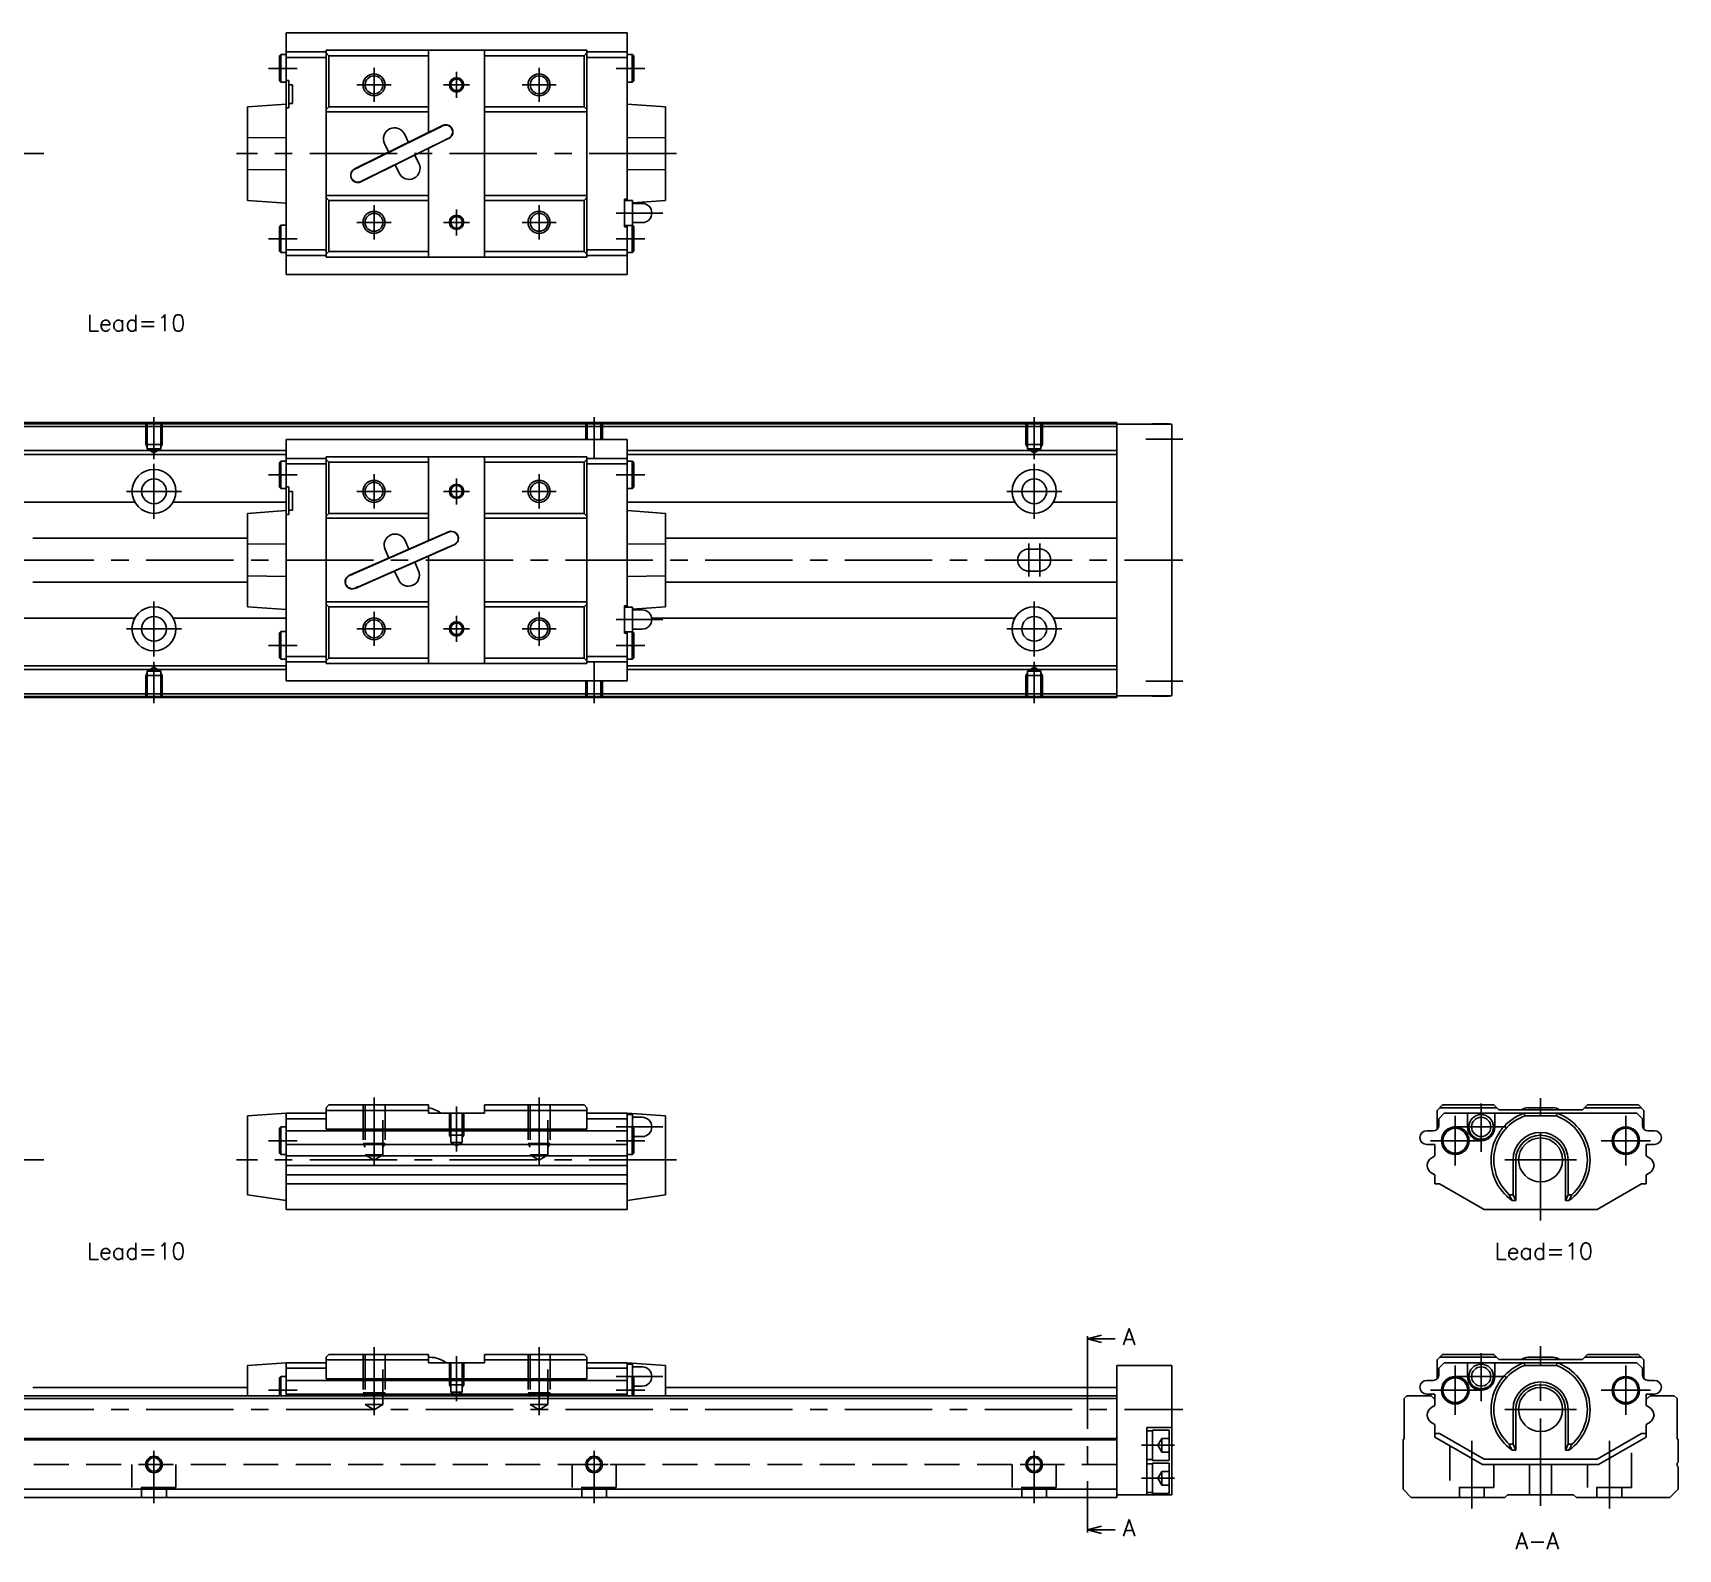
# Model space of a CAD drawing. Extents: x 0 to 594, y -8 to 276.
# Drawn here: x 294.6 to 593.6, y 0.6 to 276.3 of the extents above; entities that cross this region are included whole.
import ezdxf

# ---------------------------------------------------------------- set-up
doc = ezdxf.new("R2010")
doc.units = 0
doc.header["$LTSCALE"] = 0.5
doc.linetypes.add('CENTER', pattern=[50.8, 31.75, -6.35, 6.35, -6.35])
doc.linetypes.add('DASHED', pattern=[19.05, 12.7, -6.35])
for name, color, linetype in [('MSM_CENTER', 1, 'CENTER'), ('MSM_CONTINUOUS', 7, 'CONTINUOUS'), ('MSM_DASHED', 4, 'DASHED'), ('MSM_NARROW', 5, 'CONTINUOUS'), ('MSM_PART_NUMBER', 7, 'CONTINUOUS')]:
    doc.layers.add(name, color=color, linetype=linetype)
doc.styles.get("Standard").update_dxf_attribs({"font": 'txt.shx', "height": 1, "bigfont": 'bigfont.shx'})

msp = doc.modelspace()

# ---------------------------------------------------------------- linework, layer by layer
at = {"layer": 'MSM_CENTER'}
for p, q in [((337.41, 269.82), (342.61, 269.82)), ((356.61, 269.92), (356.61, 263.72)), ((371.61, 269.18), (371.61, 264.45)), ((386.61, 269.92), (386.61, 263.72)), ((400.61, 269.82), (405.81, 269.82)), ((353.51, 266.82), (359.71, 266.82)), ((369.24, 266.82), (373.97, 266.82)), ((383.51, 266.82), (389.71, 266.82)), ((296.61, 254.32), (216.61, 254.32)), ((411.61, 254.32), (331.61, 254.32)), ((356.61, 244.92), (356.61, 238.72)), ((371.61, 244.18), (371.61, 239.45)), ((386.61, 244.92), (386.61, 238.72)), ((400.61, 243.52), (409.11, 243.52)), ((353.51, 241.82), (359.71, 241.82)), ((369.24, 241.82), (373.97, 241.82)), ((383.51, 241.82), (389.71, 241.82)), ((337.41, 238.82), (342.61, 238.82)), ((400.61, 238.82), (405.81, 238.82)), ((316.61, 206.42), (316.61, 198.79)), ((396.61, 206.42), (396.61, 198.79)), ((476.61, 206.42), (476.61, 198.79)), ((496.91, 202.42), (503.61, 202.42)), ((316.61, 187.92), (316.61, 197.92)), ((476.61, 187.92), (476.61, 197.92)), ((337.41, 195.92), (342.61, 195.92)), ((356.61, 196.02), (356.61, 189.82)), ((371.61, 195.28), (371.61, 190.55)), ((386.61, 196.02), (386.61, 189.82)), ((400.61, 195.92), (405.81, 195.92)), ((311.61, 192.92), (321.61, 192.92)), ((353.51, 192.92), (359.71, 192.92)), ((369.24, 192.92), (373.97, 192.92)), ((383.51, 192.92), (389.71, 192.92)), ((471.61, 192.92), (481.61, 192.92)), ((475.61, 183.42), (475.61, 177.42)), ((477.61, 183.42), (477.61, 177.42)), ((86.61, 180.42), (503.61, 180.42)), ((316.61, 162.92), (316.61, 172.92)), ((356.61, 171.02), (356.61, 164.82)), ((386.61, 171.02), (386.61, 164.82)), ((476.61, 162.92), (476.61, 172.92)), ((311.61, 167.92), (321.61, 167.92)), ((353.51, 167.92), (359.71, 167.92)), ((369.24, 167.92), (373.97, 167.92)), ((371.61, 170.28), (371.61, 165.55)), ((383.51, 167.92), (389.71, 167.92)), ((400.61, 169.62), (409.11, 169.62)), ((471.61, 167.92), (481.61, 167.92)), ((337.41, 164.92), (342.61, 164.92)), ((400.61, 164.92), (405.81, 164.92)), ((316.61, 161.93), (316.61, 154.42)), ((396.61, 161.93), (396.61, 154.42)), ((476.61, 161.93), (476.61, 154.42)), ((496.91, 158.42), (503.61, 158.42)), ((356.61, 82.72), (356.61, 70.34)), ((371.61, 81.07), (371.61, 72.91)), ((386.61, 82.72), (386.61, 70.34)), ((557.85, 81.62), (557.85, 72.87)), ((568.65, 60.37), (568.65, 82.67)), ((553.15, 70.37), (553.15, 79.37)), ((584.15, 70.37), (584.15, 79.37)), ((337.41, 74.87), (342.61, 74.87)), ((400.61, 77.37), (409.11, 77.37)), ((400.61, 74.87), (405.81, 74.87)), ((548.65, 74.87), (557.65, 74.87)), ((553.35, 77.37), (562.35, 77.37)), ((579.65, 74.87), (588.65, 74.87)), ((296.61, 71.37), (216.61, 71.37)), ((411.61, 71.37), (331.61, 71.37)), ((562.15, 71.37), (575.15, 71.37)), ((356.61, 37.35), (356.61, 24.96)), ((386.61, 37.35), (386.61, 24.96)), ((486.31, 38.36), (486.31, 4.63)), ((557.85, 36.25), (557.85, 27.5)), ((568.65, 8.5), (568.65, 37.5)), ((371.61, 35.7), (371.61, 27.54)), ((553.15, 25), (553.15, 34)), ((584.15, 25), (584.15, 34)), ((400.61, 32), (409.11, 32)), ((553.35, 32), (562.35, 32)), ((337.41, 29.5), (342.61, 29.5)), ((400.61, 29.5), (405.81, 29.5)), ((548.65, 29.5), (557.65, 29.5)), ((579.65, 29.5), (588.65, 29.5)), ((86.61, 26), (503.61, 26)), ((562.15, 26), (575.15, 26)), ((316.61, 18.5), (316.61, 9)), ((396.61, 18.5), (396.61, 9)), ((476.61, 18.5), (476.61, 9)), ((496.11, 19.5), (502.11, 19.5)), ((556.15, 20.29), (556.15, 8)), ((581.15, 20.29), (581.15, 8)), ((314.07, 16), (319.14, 16)), ((394.07, 16), (399.14, 16)), ((474.03, 16), (479.18, 16)), ((496.11, 13.5), (502.11, 13.5))]:
    msp.add_line(p, q, dxfattribs=at)
at = {"layer": 'MSM_CONTINUOUS'}
for p, q in [((402.61, 276.27), (340.61, 276.27)), ((340.61, 232.37), (340.61, 276.27)), ((402.61, 245.77), (402.61, 276.27)), ((339.66, 272.32), (339.41, 272.07)), ((340.61, 272.32), (339.66, 272.32)), ((339.66, 272.32), (339.66, 267.32)), ((340.61, 272.82), (347.91, 272.82)), ((347.91, 235.52), (347.91, 273.12)), ((347.91, 273.12), (395.31, 273.12)), ((348.41, 272.12), (347.91, 272.62)), ((366.51, 273.12), (366.51, 258.16)), ((376.71, 235.52), (376.71, 273.12)), ((395.31, 272.62), (394.81, 272.12)), ((395.31, 235.52), (395.31, 273.12)), ((395.31, 272.82), (402.61, 272.82)), ((403.56, 272.32), (402.61, 272.32)), ((403.56, 272.32), (403.56, 267.32)), ((403.81, 272.07), (403.56, 272.32)), ((339.41, 272.07), (339.41, 267.57)), ((340.61, 271.82), (347.91, 271.82)), ((348.41, 262.82), (348.41, 272.12)), ((348.41, 272.12), (366.51, 272.12)), ((376.71, 272.12), (394.81, 272.12)), ((394.81, 262.82), (394.81, 272.12)), ((395.31, 271.82), (402.61, 271.82)), ((403.81, 272.07), (403.81, 267.57)), ((339.41, 267.57), (339.66, 267.32)), ((339.66, 267.32), (340.61, 267.32)), ((341.11, 267.62), (340.61, 267.62)), ((341.11, 262.62), (341.11, 267.62)), ((341.81, 266.82), (341.11, 266.82)), ((341.81, 263.42), (341.81, 266.82)), ((402.61, 267.32), (403.56, 267.32)), ((403.56, 267.32), (403.81, 267.57)), ((340.61, 263.32), (333.61, 262.82)), ((341.81, 263.42), (341.11, 263.42)), ((409.61, 262.82), (402.61, 263.32)), ((333.61, 262.82), (333.61, 245.82)), ((341.11, 262.62), (340.61, 262.62)), ((347.91, 262.32), (348.41, 262.82)), ((347.91, 261.92), (366.51, 261.92)), ((348.41, 262.82), (366.51, 262.82)), ((376.71, 262.82), (394.81, 262.82)), ((376.71, 261.92), (395.31, 261.92)), ((394.81, 262.82), (395.31, 262.32)), ((409.61, 262.82), (409.61, 245.82)), ((340.61, 257.27), (333.61, 257.19)), ((369.08, 259.43), (353.08, 251.53)), ((368.37, 259.02), (353.84, 251.85)), ((362.87, 256.37), (362.12, 257.89)), ((368.37, 259.02), (368.7, 259.15)), ((369.1, 259.39), (368.79, 259.23)), ((409.61, 257.19), (402.61, 257.27)), ((354.23, 249.2), (370.23, 257.1)), ((354.94, 249.61), (369.48, 256.78)), ((358.53, 256.12), (359.29, 254.6)), ((366.51, 255.26), (366.51, 235.52)), ((369.78, 256.97), (369.48, 256.78)), ((369.89, 256.99), (370.21, 257.15)), ((333.61, 251.44), (340.61, 251.36)), ((353.42, 251.65), (353.1, 251.49)), ((353.53, 251.66), (353.84, 251.85)), ((360.44, 252.27), (361.19, 250.74)), ((364.78, 252.51), (364.02, 254.04)), ((402.61, 251.36), (409.61, 251.44)), ((354.21, 249.25), (354.52, 249.4)), ((354.61, 249.48), (354.94, 249.61)), ((333.61, 245.82), (340.61, 245.32)), ((347.91, 246.72), (366.51, 246.72)), ((348.41, 245.82), (347.91, 246.32)), ((348.41, 245.82), (366.51, 245.82)), ((348.41, 236.52), (348.41, 245.82)), ((376.71, 246.72), (395.31, 246.72)), ((376.71, 245.82), (394.81, 245.82)), ((395.31, 246.32), (394.81, 245.82)), ((394.81, 236.52), (394.81, 245.82)), ((402.11, 246.02), (402.61, 246.02)), ((402.11, 241.02), (402.11, 246.02)), ((403.61, 245.77), (402.11, 245.77)), ((403.61, 245.39), (409.61, 245.82)), ((403.61, 245.77), (403.61, 241.27)), ((405.36, 245.27), (403.61, 245.27)), ((339.66, 241.32), (339.41, 241.07)), ((339.41, 241.07), (339.41, 236.57)), ((339.66, 241.32), (339.66, 236.32)), ((340.61, 241.32), (339.66, 241.32)), ((402.11, 241.27), (403.61, 241.27)), ((402.11, 241.02), (402.61, 241.02)), ((402.61, 241.27), (402.61, 232.37)), ((403.56, 241.27), (403.56, 236.32)), ((403.61, 241.77), (405.36, 241.77)), ((403.81, 241.07), (403.61, 241.27)), ((403.81, 241.07), (403.81, 236.57)), ((339.41, 236.57), (339.66, 236.32)), ((339.66, 236.32), (340.61, 236.32)), ((340.61, 236.82), (347.91, 236.82)), ((347.91, 236.02), (348.41, 236.52)), ((348.41, 236.52), (366.51, 236.52)), ((376.71, 236.52), (394.81, 236.52)), ((394.81, 236.52), (395.31, 236.02)), ((395.31, 236.82), (402.61, 236.82)), ((402.61, 236.32), (403.56, 236.32)), ((403.56, 236.32), (403.81, 236.57)), ((340.61, 235.82), (347.91, 235.82)), ((347.91, 235.52), (395.31, 235.52)), ((395.31, 235.82), (402.61, 235.82)), ((340.61, 232.37), (402.61, 232.37)), ((491.61, 205.42), (141.61, 205.42)), ((491.61, 205.22), (141.61, 205.22)), ((491.61, 204.72), (141.61, 204.72)), ((491.61, 205.42), (491.61, 155.42)), ((501.61, 205.12), (491.61, 205.12)), ((498.11, 205.12), (498.11, 205.17)), ((501.11, 205.17), (498.11, 205.17)), ((501.11, 205.12), (501.11, 205.17)), ((501.61, 205.12), (501.61, 155.72)), ((402.61, 202.37), (340.61, 202.37)), ((340.61, 158.47), (340.61, 202.37)), ((402.61, 171.87), (402.61, 202.37)), ((340.61, 200.32), (287.61, 200.32)), ((340.61, 199.62), (287.61, 199.62)), ((339.66, 198.42), (339.41, 198.17)), ((339.41, 198.17), (339.41, 193.67)), ((340.61, 198.42), (339.66, 198.42)), ((339.66, 198.42), (339.66, 193.42)), ((340.61, 198.92), (347.91, 198.92)), ((340.61, 197.92), (347.91, 197.92)), ((347.91, 161.62), (347.91, 199.22)), ((347.91, 199.22), (395.31, 199.22)), ((348.41, 198.22), (347.91, 198.72)), ((348.41, 188.92), (348.41, 198.22)), ((348.41, 198.22), (366.51, 198.22)), ((366.51, 199.22), (366.51, 183.97)), ((376.71, 161.62), (376.71, 199.22)), ((376.71, 198.22), (394.81, 198.22)), ((395.31, 198.72), (394.81, 198.22)), ((394.81, 188.92), (394.81, 198.22)), ((395.31, 161.62), (395.31, 199.22)), ((395.31, 198.92), (402.61, 198.92)), ((395.31, 197.92), (402.61, 197.92)), ((491.61, 200.32), (402.61, 200.32)), ((491.61, 199.62), (402.61, 199.62)), ((403.56, 198.42), (402.61, 198.42)), ((403.56, 198.42), (403.56, 193.42)), ((403.81, 198.17), (403.56, 198.42)), ((403.81, 198.17), (403.81, 193.67)), ((339.41, 193.67), (339.66, 193.42)), ((339.66, 193.42), (340.61, 193.42)), ((341.11, 193.72), (340.61, 193.72)), ((341.11, 188.72), (341.11, 193.72)), ((341.81, 192.92), (341.11, 192.92)), ((341.81, 189.52), (341.81, 192.92)), ((402.61, 193.42), (403.56, 193.42)), ((403.56, 193.42), (403.81, 193.67)), ((313.12, 190.96), (287.61, 190.96)), ((340.61, 190.96), (320.09, 190.96)), ((340.61, 189.42), (333.61, 188.92)), ((333.61, 188.92), (333.61, 171.92)), ((341.11, 188.72), (340.61, 188.72)), ((341.81, 189.52), (341.11, 189.52)), ((347.91, 188.42), (348.41, 188.92)), ((348.41, 188.92), (366.51, 188.92)), ((376.71, 188.92), (394.81, 188.92)), ((394.81, 188.92), (395.31, 188.42)), ((473.12, 190.96), (402.61, 190.96)), ((409.61, 188.92), (402.61, 189.42)), ((409.61, 188.92), (409.61, 171.92)), ((491.61, 190.96), (480.09, 190.96)), ((347.91, 188.02), (366.51, 188.02)), ((370.13, 185.56), (352.13, 177.66)), ((370.15, 185.51), (369.83, 185.37)), ((376.71, 188.02), (395.31, 188.02)), ((333.61, 184.42), (294.61, 184.42)), ((340.61, 183.37), (333.61, 183.29)), ((369.4, 185.18), (352.9, 177.94)), ((353.18, 175.28), (371.18, 183.18)), ((353.91, 175.65), (370.41, 182.89)), ((362.96, 182.41), (362.28, 183.97)), ((370.83, 183.08), (371.16, 183.22)), ((409.61, 183.29), (402.61, 183.37)), ((491.61, 184.42), (409.61, 184.42)), ((358.62, 182.36), (359.3, 180.8)), ((364.69, 178.47), (364.01, 180.03)), ((366.51, 181.13), (366.51, 161.62)), ((333.61, 177.54), (340.61, 177.46)), ((352.48, 177.75), (352.15, 177.61)), ((360.35, 178.42), (361.03, 176.87)), ((402.61, 177.46), (409.61, 177.54)), ((294.61, 176.42), (333.61, 176.42)), ((353.16, 175.32), (353.48, 175.46)), ((409.61, 176.42), (491.61, 176.42)), ((333.61, 171.92), (340.61, 171.42)), ((347.91, 172.82), (366.51, 172.82)), ((348.41, 171.92), (347.91, 172.42)), ((348.41, 171.92), (366.51, 171.92)), ((348.41, 162.62), (348.41, 171.92)), ((376.71, 172.82), (395.31, 172.82)), ((376.71, 171.92), (394.81, 171.92)), ((395.31, 172.42), (394.81, 171.92)), ((394.81, 162.62), (394.81, 171.92)), ((402.11, 172.12), (402.61, 172.12)), ((402.11, 167.12), (402.11, 172.12)), ((403.61, 171.87), (402.11, 171.87)), ((403.61, 171.49), (409.61, 171.92)), ((403.61, 171.87), (403.61, 167.37)), ((405.36, 171.37), (403.61, 171.37)), ((313.12, 169.88), (292.09, 169.88)), ((340.61, 169.88), (320.09, 169.88)), ((403.61, 167.87), (405.36, 167.87)), ((473.12, 169.88), (407.09, 169.88)), ((491.61, 169.88), (480.09, 169.88)), ((339.66, 167.42), (339.41, 167.17)), ((339.41, 167.17), (339.41, 162.67)), ((339.66, 167.42), (339.66, 162.42)), ((340.61, 167.42), (339.66, 167.42)), ((402.11, 167.37), (403.61, 167.37)), ((402.11, 167.12), (402.61, 167.12)), ((402.61, 167.37), (402.61, 158.47)), ((403.56, 167.37), (403.56, 162.42)), ((403.81, 167.17), (403.61, 167.37)), ((403.81, 167.17), (403.81, 162.67)), ((339.41, 162.67), (339.66, 162.42)), ((339.66, 162.42), (340.61, 162.42)), ((340.61, 162.92), (347.91, 162.92)), ((340.61, 161.92), (347.91, 161.92)), ((347.91, 162.12), (348.41, 162.62)), ((347.91, 161.62), (395.31, 161.62)), ((348.41, 162.62), (366.51, 162.62)), ((376.71, 162.62), (394.81, 162.62)), ((394.81, 162.62), (395.31, 162.12)), ((395.31, 162.92), (402.61, 162.92)), ((395.31, 161.92), (402.61, 161.92)), ((402.61, 162.42), (403.56, 162.42)), ((403.56, 162.42), (403.81, 162.67)), ((340.61, 161.22), (287.61, 161.22)), ((340.61, 160.52), (287.61, 160.52)), ((491.61, 161.22), (402.61, 161.22)), ((491.61, 160.52), (402.61, 160.52)), ((491.61, 156.12), (141.61, 156.12)), ((491.61, 155.62), (141.61, 155.62)), ((340.61, 158.47), (402.61, 158.47)), ((501.61, 155.72), (491.61, 155.72)), ((498.11, 155.67), (501.11, 155.67)), ((501.11, 155.67), (501.11, 155.72)), ((491.61, 155.42), (141.61, 155.42)), ((347.91, 80.87), (348.41, 81.37)), ((347.91, 76.96), (347.91, 80.87)), ((348.41, 81.37), (366.51, 81.37)), ((366.51, 81.37), (366.51, 79.87)), ((376.71, 79.87), (376.71, 81.37)), ((376.71, 81.37), (394.81, 81.37)), ((394.81, 81.37), (395.31, 80.87)), ((395.31, 76.96), (395.31, 80.87)), ((550.84, 81.37), (549.84, 80.37)), ((550.34, 80.87), (560.65, 80.87)), ((550.84, 81.37), (560.15, 81.37)), ((561.05, 80.47), (560.15, 81.37)), ((566.4, 80.87), (566.33, 80.87)), ((570.89, 80.87), (566.4, 80.87)), ((577.15, 81.37), (576.25, 80.47)), ((576.65, 80.87), (586.94, 80.87)), ((577.15, 81.37), (586.44, 81.37)), ((587.44, 80.37), (586.44, 81.37)), ((333.61, 79.37), (340.61, 79.87)), ((333.61, 79.37), (333.61, 65.05)), ((340.61, 79.87), (347.91, 79.87)), ((340.61, 62.37), (340.61, 79.87)), ((340.61, 78.87), (347.91, 78.87)), ((347.91, 80.37), (366.51, 80.37)), ((366.51, 79.87), (376.71, 79.87)), ((376.71, 80.37), (395.31, 80.37)), ((395.31, 79.87), (402.61, 79.87)), ((395.31, 78.87), (402.61, 78.87)), ((402.61, 79.87), (409.61, 79.37)), ((402.61, 62.37), (402.61, 79.87)), ((403.61, 79.62), (402.61, 79.62)), ((403.61, 79.62), (403.61, 77.32)), ((405.36, 79.12), (403.61, 79.12)), ((409.61, 79.37), (409.61, 65.05)), ((549.84, 76.96), (549.84, 80.37)), ((550.15, 78.87), (551.15, 79.87)), ((550.15, 77.67), (550.15, 78.87)), ((551.15, 79.87), (586.15, 79.87)), ((555.35, 77.37), (555.35, 79.87)), ((560.35, 79.87), (560.35, 77.37)), ((561.05, 80.47), (576.25, 80.47)), ((565.69, 79.87), (565.77, 79.37)), ((565.77, 79.37), (571.52, 79.37)), ((571.52, 79.37), (571.6, 79.87)), ((586.15, 79.87), (587.15, 78.87)), ((587.15, 78.87), (587.15, 77.67)), ((587.44, 80.37), (587.44, 76.96)), ((339.66, 77.37), (339.41, 77.12)), ((339.41, 77.12), (339.41, 72.62)), ((340.61, 77.37), (339.66, 77.37)), ((339.66, 77.37), (339.66, 72.37)), ((340.61, 76.67), (402.61, 76.67)), ((395.31, 76.96), (347.91, 76.96)), ((403.56, 77.37), (402.61, 77.37)), ((403.81, 77.12), (403.56, 77.37)), ((403.56, 77.37), (403.56, 72.37)), ((403.81, 77.12), (403.81, 72.62)), ((403.81, 75.62), (405.36, 75.62)), ((547.95, 76.67), (549.15, 76.67)), ((588.15, 76.67), (589.35, 76.67)), ((339.41, 72.62), (339.66, 72.37)), ((339.66, 72.37), (340.61, 72.37)), ((340.61, 74.17), (402.61, 74.17)), ((340.61, 72.1), (402.61, 72.1)), ((402.61, 72.37), (403.56, 72.37)), ((403.56, 72.37), (403.81, 72.62)), ((549.45, 74.17), (547.95, 74.17)), ((549.45, 72.1), (548.89, 71.77)), ((549.45, 74.17), (549.45, 72.1)), ((589.35, 74.17), (587.85, 74.17)), ((587.85, 72.1), (587.85, 74.17)), ((588.41, 71.77), (587.85, 72.1)), ((340.61, 70.37), (402.61, 70.37)), ((548.89, 68.97), (549.45, 68.65)), ((563.65, 71.37), (563.65, 65.05)), ((564.15, 71.37), (564.15, 63.99)), ((573.15, 71.37), (573.15, 63.99)), ((573.65, 71.37), (573.65, 65.05)), ((587.85, 68.65), (588.41, 68.97)), ((340.61, 68.65), (402.61, 68.65)), ((340.61, 67.04), (402.61, 67.04)), ((549.45, 68.65), (549.45, 67.04)), ((550.3, 67.04), (549.45, 67.04)), ((558.37, 62.37), (550.3, 67.04)), ((587, 67.04), (578.92, 62.37)), ((587.85, 67.04), (587, 67.04)), ((587.85, 67.04), (587.85, 68.65)), ((340.61, 63.99), (333.61, 65.05)), ((409.61, 65.05), (402.61, 63.99)), ((562.96, 65.05), (563.65, 65.05)), ((563.49, 63.99), (564.15, 63.99)), ((563.65, 65.05), (564.15, 63.99)), ((573.15, 63.99), (573.65, 65.05)), ((573.15, 63.99), (573.8, 63.99)), ((573.65, 65.05), (574.33, 65.05)), ((340.61, 62.37), (402.61, 62.37)), ((578.92, 62.37), (558.37, 62.37)), ((486.31, 38.86), (488.81, 39.53)), ((486.31, 39.36), (486.31, 38.36)), ((347.91, 35.5), (348.41, 36)), ((348.41, 36), (366.51, 36)), ((366.51, 36), (366.51, 34.5)), ((376.71, 34.5), (376.71, 36)), ((376.71, 36), (394.81, 36)), ((394.81, 36), (395.31, 35.5)), ((488.81, 38.19), (486.31, 38.86)), ((486.31, 38.86), (491.31, 38.86)), ((550.84, 36), (549.84, 35)), ((550.84, 36), (560.15, 36)), ((561.05, 35.1), (560.15, 36)), ((577.15, 36), (576.25, 35.1)), ((577.15, 36), (586.44, 36)), ((587.44, 35), (586.44, 36)), ((333.61, 34), (340.61, 34.5)), ((333.61, 34), (333.61, 28.5)), ((340.61, 28.5), (340.61, 34.5)), ((340.61, 34.5), (347.91, 34.5)), ((340.61, 33.5), (347.91, 33.5)), ((347.91, 31.59), (347.91, 35.5)), ((347.91, 35), (366.51, 35)), ((366.76, 35.5), (366.51, 35.5)), ((366.51, 34.5), (376.71, 34.5)), ((376.71, 35), (395.31, 35)), ((395.31, 31.59), (395.31, 35.5)), ((395.31, 34.5), (402.61, 34.5)), ((395.31, 33.5), (402.61, 33.5)), ((402.61, 34.5), (409.61, 34)), ((402.61, 34.5), (402.61, 28.5)), ((403.61, 34.25), (402.61, 34.25)), ((403.61, 34.25), (403.61, 31.95)), ((405.36, 33.75), (403.61, 33.75)), ((409.61, 34), (409.61, 28.5)), ((501.61, 34), (491.61, 34)), ((491.61, 34), (491.61, 10)), ((501.61, 34), (501.61, 10.5)), ((549.84, 31.59), (549.84, 35)), ((550.15, 33.5), (551.15, 34.5)), ((550.15, 32.3), (550.15, 33.5)), ((550.34, 35.5), (560.65, 35.5)), ((551.15, 34.5), (586.15, 34.5)), ((555.35, 32), (555.35, 34.5)), ((560.35, 34.5), (560.35, 32)), ((561.05, 35.1), (576.25, 35.1)), ((565.69, 34.5), (565.77, 34)), ((565.77, 34), (571.52, 34)), ((566.4, 35.5), (566.33, 35.5)), ((570.89, 35.5), (566.4, 35.5)), ((571.52, 34), (571.6, 34.5)), ((576.65, 35.5), (586.94, 35.5)), ((586.15, 34.5), (587.15, 33.5)), ((587.15, 33.5), (587.15, 32.3)), ((587.44, 35), (587.44, 31.59)), ((333.61, 30), (294.61, 30)), ((339.66, 32), (339.41, 31.75)), ((339.41, 31.75), (339.41, 28.5)), ((340.61, 32), (339.66, 32)), ((339.66, 32), (339.66, 28.5)), ((340.61, 31.3), (402.61, 31.3)), ((395.31, 31.59), (347.91, 31.59)), ((403.56, 32), (402.61, 32)), ((403.81, 31.75), (403.56, 32)), ((403.56, 32), (403.56, 28.5)), ((403.81, 31.75), (403.81, 28.5)), ((403.81, 30.25), (405.36, 30.25)), ((491.61, 30), (409.61, 30)), ((547.95, 31.3), (549.15, 31.3)), ((588.15, 31.3), (589.35, 31.3)), ((491.61, 28.5), (141.61, 28.5)), ((491.61, 28), (141.61, 28)), ((340.61, 28.8), (402.61, 28.8)), ((543.85, 28), (544.35, 28.5)), ((543.85, 20.7), (543.85, 28)), ((544.35, 28.5), (548.75, 28.5)), ((549.45, 28.8), (547.95, 28.8)), ((548.75, 28.5), (549.45, 27.8)), ((549.45, 27.8), (549.45, 28.8)), ((549.45, 27.8), (549.45, 26.72)), ((589.35, 28.8), (587.85, 28.8)), ((587.85, 28.8), (587.85, 27.8)), ((587.85, 27.8), (588.55, 28.5)), ((587.85, 26.72), (587.85, 27.8)), ((588.55, 28.5), (592.95, 28.5)), ((592.95, 28.5), (593.45, 28)), ((593.45, 28), (593.45, 20.7)), ((549.45, 26.72), (548.89, 26.4)), ((563.65, 26), (563.65, 19.68)), ((564.15, 26), (564.15, 18.62)), ((573.15, 26), (573.15, 18.62)), ((573.65, 26), (573.65, 19.68)), ((588.41, 26.4), (587.85, 26.72)), ((497.11, 10.5), (497.11, 22.75)), ((501.61, 22.75), (497.11, 22.75)), ((498.11, 22.1), (497.11, 22.1)), ((498.11, 16.75), (498.11, 22.25)), ((501.11, 22.25), (498.11, 22.25)), ((501.11, 16.75), (501.11, 22.25)), ((548.89, 23.6), (549.45, 23.28)), ((549.45, 23.28), (549.45, 21)), ((550.3, 21.66), (549.45, 21.66)), ((549.45, 21), (558.11, 16)), ((558.37, 17), (550.3, 21.66)), ((587, 21.66), (578.92, 17)), ((579.18, 16), (587.85, 21)), ((587.85, 21.66), (587, 21.66)), ((587.85, 23.28), (588.41, 23.6)), ((587.85, 21), (587.85, 23.28)), ((491.61, 20.7), (141.61, 20.7)), ((491.61, 20.5), (141.61, 20.5)), ((543.65, 20.5), (543.85, 20.7)), ((543.65, 11.5), (543.65, 20.5)), ((562.96, 19.68), (563.65, 19.68)), ((563.49, 18.62), (564.15, 18.62)), ((563.65, 19.68), (564.15, 18.62)), ((573.15, 18.62), (573.65, 19.68)), ((573.15, 18.62), (573.8, 18.62)), ((573.65, 19.68), (574.33, 19.68)), ((593.45, 20.7), (593.65, 20.5)), ((593.65, 20.5), (593.65, 16.4)), ((497.11, 16.9), (498.11, 16.9)), ((498.11, 16.1), (497.11, 16.1)), ((498.11, 16.75), (501.11, 16.75)), ((498.11, 10.75), (498.11, 16.25)), ((501.11, 16.25), (498.11, 16.25)), ((501.11, 10.75), (501.11, 16.25)), ((558.11, 16), (579.18, 16)), ((578.92, 17), (558.37, 17)), ((593.65, 15.6), (593.65, 11.5)), ((491.61, 11.5), (141.61, 11.5)), ((491.61, 10), (141.61, 10)), ((491.61, 10.5), (501.61, 10.5)), ((497.11, 10.9), (498.11, 10.9)), ((498.11, 10.75), (501.11, 10.75)), ((545.15, 10), (543.65, 11.5)), ((562.13, 10), (545.15, 10)), ((562.63, 10.5), (562.13, 10)), ((574.65, 10.5), (562.63, 10.5)), ((575.15, 10), (574.65, 10.5)), ((592.15, 10), (575.15, 10)), ((593.65, 11.5), (592.15, 10)), ((486.31, 4.13), (488.81, 4.8)), ((486.31, 4.63), (486.31, 3.63)), ((488.81, 3.46), (486.31, 4.13)), ((486.31, 4.13), (491.31, 4.13))]:
    msp.add_line(p, q, dxfattribs=at)
for centre, radius in [((356.61, 266.82), 1.62), ((371.61, 266.82), 1.06), ((386.61, 266.82), 1.62), ((356.61, 241.82), 1.62), ((371.61, 241.82), 1.06), ((386.61, 241.82), 1.62), ((316.61, 192.92), 4), ((316.61, 192.92), 2.25), ((356.61, 192.92), 1.62), ((386.61, 192.92), 1.62), ((476.61, 192.92), 4), ((476.61, 192.92), 2.25), ((371.61, 192.92), 1.06), ((316.61, 167.92), 4), ((476.61, 167.92), 4), ((316.61, 167.92), 2.25), ((356.61, 167.92), 1.62), ((371.61, 167.92), 1.06), ((386.61, 167.92), 1.62), ((476.61, 167.92), 2.25), ((557.85, 77.37), 2.25), ((557.85, 77.37), 1.75), ((553.15, 74.87), 2.5), ((553.15, 74.87), 2.25), ((568.65, 71.37), 4), ((584.15, 74.87), 2.5), ((584.15, 74.87), 2.25), ((557.85, 32), 2.25), ((557.85, 32), 1.75), ((553.15, 29.5), 2.5), ((553.15, 29.5), 2.25), ((568.65, 26), 4), ((584.15, 29.5), 2.5), ((584.15, 29.5), 2.25), ((316.61, 16), 1.23), ((396.61, 16), 1.23), ((476.61, 16), 1.23)]:
    msp.add_circle(centre, radius, dxfattribs=at)
for centre, radius, start, end in [((360.33, 257.01), 2, 26.2779, 206.2779), ((369.66, 258.27), 1.3, 275.5498, 137.006), ((369.66, 258.27), 1.25, 296.2779, 116.2779), ((353.66, 250.37), 1.3, 95.5498, 317.006), ((353.66, 250.37), 1.25, 116.2779, 296.2779), ((362.98, 251.63), 2, 206.2779, 26.2779), ((405.36, 243.52), 1.75, 270, 90), ((370.66, 184.37), 1.3, 272.968, 134.4242), ((370.66, 184.37), 1.25, 293.6961, 113.6961), ((360.45, 183.16), 2, 23.6961, 203.6961), ((370.8, 181.52), 3.92, 105.6343, 110.9103), ((369.7, 184.54), 1.8, 293.3543, 304.8918), ((352.66, 176.47), 1.3, 92.968, 314.4242), ((352.66, 176.47), 1.25, 113.6961, 293.6961), ((356.61, 170.91), 7.94, 117.8361, 120.4339), ((362.86, 177.67), 2, 203.6961, 23.6961), ((353.17, 177.31), 1.82, 282.5713, 293.9767), ((405.36, 169.62), 1.75, 270, 90), ((365.79, 76), 4.88, 52.5564, 81.5517), ((566.44, 78.76), 2.12, 91.0143, 125.7914), ((570.84, 78.74), 2.14, 54.3594, 88.7845), ((405.36, 77.37), 1.75, 270, 90), ((568.65, 71.37), 9, 109.1881, 235.0848), ((568.65, 71.37), 8.5, 109.7499, 228.0214), ((568.65, 71.37), 8.5, 311.9786, 70.2501), ((568.65, 71.37), 9, 304.9152, 70.8119), ((547.95, 75.42), 1.25, 90, 270), ((549.15, 77.67), 1, 270, 0), ((557.85, 77.37), 2.5, 180, 0), ((568.65, 71.37), 5, 0, 180), ((568.65, 71.37), 4.5, 0, 180), ((588.15, 77.67), 1, 180, 270), ((589.35, 75.42), 1.25, 270, 90), ((549.76, 70.26), 1.75, 120.0001, 176.2321), ((587.53, 70.26), 1.75, 3.7679, 59.9999), ((549.76, 70.49), 1.75, 183.7679, 239.9999), ((587.53, 70.49), 1.75, 300.0001, 356.2321), ((569.81, 67.84), 7.4, 202.1059, 211.3183), ((567.48, 67.84), 7.4, 328.6827, 337.893), ((366.73, 30.53), 4.97, 53.0275, 89.6143), ((405.36, 32), 1.75, 270, 90), ((568.65, 26), 9, 109.1881, 235.0848), ((568.65, 26), 8.5, 109.7499, 228.0214), ((566.44, 33.38), 2.12, 91.0143, 125.7914), ((570.84, 33.36), 2.14, 54.3594, 88.7845), ((568.65, 26), 8.5, 311.9786, 70.2501), ((568.65, 26), 9, 304.9152, 70.8119), ((547.95, 30.05), 1.25, 90, 270), ((549.15, 32.3), 1, 270, 0), ((557.85, 32), 2.5, 180, 0), ((568.65, 26), 5, 0, 180), ((568.65, 26), 4.5, 0, 180), ((588.15, 32.3), 1, 180, 270), ((589.35, 30.05), 1.25, 270, 90), ((549.76, 24.88), 1.75, 120.0001, 176.2321), ((549.76, 25.12), 1.75, 183.7679, 239.9999), ((587.53, 24.88), 1.75, 3.7679, 59.9999), ((587.53, 25.12), 1.75, 300.0001, 356.2321), ((569.81, 22.46), 7.4, 202.1059, 211.3183), ((567.48, 22.47), 7.4, 328.6827, 337.893), ((593.95, 16), 0.5, 126.8761, 233.1239)]:
    msp.add_arc(centre, radius, start, end, dxfattribs=at)
at = {"layer": 'MSM_DASHED'}
for p, q in [((315.11, 205.42), (315.11, 201.42)), ((315.38, 205.42), (315.38, 200.62)), ((317.84, 200.62), (317.84, 205.42)), ((318.11, 205.42), (318.11, 201.42)), ((395.11, 205.42), (395.11, 202.37)), ((395.38, 205.42), (395.38, 202.37)), ((397.84, 202.37), (397.84, 205.42)), ((398.11, 205.42), (398.11, 202.37)), ((475.11, 205.42), (475.11, 201.42)), ((475.38, 205.42), (475.38, 200.62)), ((477.84, 200.62), (477.84, 205.42)), ((478.11, 205.42), (478.11, 201.42)), ((315.11, 201.42), (318.11, 201.42)), ((315.38, 200.95), (315.11, 201.42)), ((315.38, 200.62), (316.61, 199.91)), ((317.84, 200.62), (315.38, 200.62)), ((316.61, 199.91), (317.84, 200.62)), ((317.84, 200.95), (318.11, 201.42)), ((475.11, 201.42), (478.11, 201.42)), ((475.38, 200.95), (475.11, 201.42)), ((475.38, 200.62), (476.61, 199.91)), ((477.84, 200.62), (475.38, 200.62)), ((476.61, 199.91), (477.84, 200.62)), ((477.84, 200.95), (478.11, 201.42)), ((477.61, 182.42), (475.61, 182.42)), ((475.61, 178.42), (477.61, 178.42)), ((315.38, 159.89), (315.11, 159.42)), ((315.11, 155.42), (315.11, 159.42)), ((318.11, 159.42), (315.11, 159.42)), ((316.61, 160.93), (315.38, 160.22)), ((315.38, 160.22), (315.38, 155.42)), ((317.84, 160.22), (315.38, 160.22)), ((317.84, 160.22), (316.61, 160.93)), ((317.84, 155.42), (317.84, 160.22)), ((317.84, 159.89), (318.11, 159.42)), ((318.11, 155.42), (318.11, 159.42)), ((475.38, 159.89), (475.11, 159.42)), ((475.11, 155.42), (475.11, 159.42)), ((478.11, 159.42), (475.11, 159.42)), ((476.61, 160.93), (475.38, 160.22)), ((475.38, 160.22), (475.38, 155.42)), ((477.84, 160.22), (475.38, 160.22)), ((477.84, 160.22), (476.61, 160.93)), ((477.84, 155.42), (477.84, 160.22)), ((477.84, 159.89), (478.11, 159.42)), ((478.11, 155.42), (478.11, 159.42)), ((395.11, 155.42), (395.11, 158.47)), ((395.38, 158.47), (395.38, 155.42)), ((397.84, 155.42), (397.84, 158.47)), ((398.11, 155.42), (398.11, 158.47)), ((354.61, 81.37), (354.61, 74.37)), ((354.98, 81.37), (354.98, 72.27)), ((358.23, 72.27), (358.23, 81.37)), ((358.61, 81.37), (358.61, 74.37)), ((384.61, 81.37), (384.61, 74.37)), ((384.98, 81.37), (384.98, 72.27)), ((388.23, 72.27), (388.23, 81.37)), ((388.61, 81.37), (388.61, 74.37)), ((370.31, 79.87), (370.31, 75.87)), ((370.55, 79.87), (370.55, 74.52)), ((372.66, 74.52), (372.66, 79.87)), ((372.91, 75.87), (372.91, 79.87)), ((372.91, 75.87), (370.31, 75.87)), ((370.55, 75.42), (370.31, 75.87)), ((372.66, 75.42), (372.91, 75.87)), ((354.61, 74.37), (358.61, 74.37)), ((354.61, 74.37), (354.98, 73.67)), ((358.23, 72.27), (354.98, 72.27)), ((354.98, 72.27), (356.61, 71.34)), ((358.23, 72.27), (356.61, 71.34)), ((358.23, 73.67), (358.61, 74.37)), ((372.66, 74.52), (370.55, 74.52)), ((370.55, 74.52), (371.61, 73.91)), ((372.66, 74.52), (371.61, 73.91)), ((384.61, 74.37), (388.61, 74.37)), ((384.61, 74.37), (384.98, 73.67)), ((388.23, 72.27), (384.98, 72.27)), ((384.98, 72.27), (386.61, 71.34)), ((388.23, 72.27), (386.61, 71.34)), ((388.23, 73.67), (388.61, 74.37)), ((354.61, 36), (354.61, 29)), ((354.98, 36), (354.98, 26.9)), ((358.23, 26.9), (358.23, 36)), ((358.61, 36), (358.61, 29)), ((384.61, 36), (384.61, 29)), ((384.98, 36), (384.98, 26.9)), ((388.23, 26.9), (388.23, 36)), ((388.61, 36), (388.61, 29)), ((370.31, 34.5), (370.31, 30.5)), ((370.55, 34.5), (370.55, 29.15)), ((372.66, 29.15), (372.66, 34.5)), ((372.91, 30.5), (372.91, 34.5)), ((372.91, 30.5), (370.31, 30.5)), ((370.55, 30.05), (370.31, 30.5)), ((372.66, 30.05), (372.91, 30.5)), ((354.61, 29), (358.61, 29)), ((354.61, 29), (354.98, 28.3)), ((358.23, 28.3), (358.61, 29)), ((372.66, 29.15), (370.55, 29.15)), ((370.55, 29.15), (371.61, 28.54)), ((372.66, 29.15), (371.61, 28.54)), ((384.61, 29), (388.61, 29)), ((384.61, 29), (384.98, 28.3)), ((388.23, 28.3), (388.61, 29)), ((358.23, 26.9), (354.98, 26.9)), ((354.98, 26.9), (356.61, 25.96)), ((358.23, 26.9), (356.61, 25.96)), ((388.23, 26.9), (384.98, 26.9)), ((384.98, 26.9), (386.61, 25.96)), ((388.23, 26.9), (386.61, 25.96)), ((499.81, 20.75), (499.08, 19.5)), ((499.08, 19.5), (499.81, 18.25)), ((499.81, 20.75), (501.11, 20.75)), ((499.81, 20.75), (499.81, 18.25)), ((499.81, 19.5), (501.11, 19.5)), ((499.81, 18.25), (501.11, 18.25)), ((552.15, 19.44), (552.15, 11.8)), ((585.15, 11.8), (585.15, 19.44)), ((491.61, 16), (141.61, 16)), ((312.61, 16), (312.61, 11.8)), ((320.61, 11.8), (320.61, 16)), ((392.61, 16), (392.61, 11.8)), ((400.61, 11.8), (400.61, 16)), ((472.61, 16), (472.61, 11.8)), ((480.61, 11.8), (480.61, 16)), ((560.15, 11.8), (560.15, 16)), ((566.65, 16), (566.65, 10.5)), ((570.65, 16), (570.65, 10.5)), ((577.15, 16), (577.15, 11.8)), ((499.81, 14.75), (499.08, 13.5)), ((499.08, 13.5), (499.81, 12.25)), ((499.81, 14.75), (501.11, 14.75)), ((499.81, 14.75), (499.81, 12.25)), ((499.81, 13.5), (501.11, 13.5)), ((499.81, 12.25), (501.11, 12.25)), ((320.61, 11.8), (312.61, 11.8)), ((314.36, 11.8), (314.36, 10)), ((318.86, 10), (318.86, 11.8)), ((400.61, 11.8), (392.61, 11.8)), ((394.36, 11.8), (394.36, 10)), ((398.86, 10), (398.86, 11.8)), ((480.61, 11.8), (472.61, 11.8)), ((474.36, 11.8), (474.36, 10)), ((478.86, 10), (478.86, 11.8)), ((560.15, 11.8), (552.15, 11.8)), ((553.9, 11.8), (553.9, 10)), ((558.4, 10), (558.4, 11.8)), ((585.15, 11.8), (577.15, 11.8)), ((578.9, 11.8), (578.9, 10)), ((583.4, 10), (583.4, 11.8))]:
    msp.add_line(p, q, dxfattribs=at)
for centre, start, end in [((475.61, 180.42), 90, 270), ((477.61, 180.42), 270, 90)]:
    msp.add_arc(centre, 2, start, end, dxfattribs=at)
at = {"layer": 'MSM_NARROW'}
for centre, radius in [((356.61, 266.82), 2), ((371.61, 266.82), 1.3), ((386.61, 266.82), 2), ((356.61, 241.82), 2), ((371.61, 241.82), 1.3), ((386.61, 241.82), 2), ((356.61, 192.92), 2), ((386.61, 192.92), 2), ((371.61, 192.92), 1.3), ((356.61, 167.92), 2), ((371.61, 167.92), 1.3), ((386.61, 167.92), 2), ((316.61, 16), 1.5), ((396.61, 16), 1.5), ((476.61, 16), 1.5)]:
    msp.add_circle(centre, radius, dxfattribs=at)

# ---------------------------------------------------------------- texts
at = {"layer": 'MSM_PART_NUMBER'}
for s, p in [('Lead=10', (304.45, 222.04)), ('Lead=10', (304.45, 53.29)), ('Lead=10', (560.31, 53.29)), ('A', (492.73, 37.73)), ('A', (492.73, 3)), ('A-A', (564.09, 0.62))]:
    msp.add_text(s, height=3, dxfattribs=at).set_placement(p)

doc.saveas('drawing.dxf')
